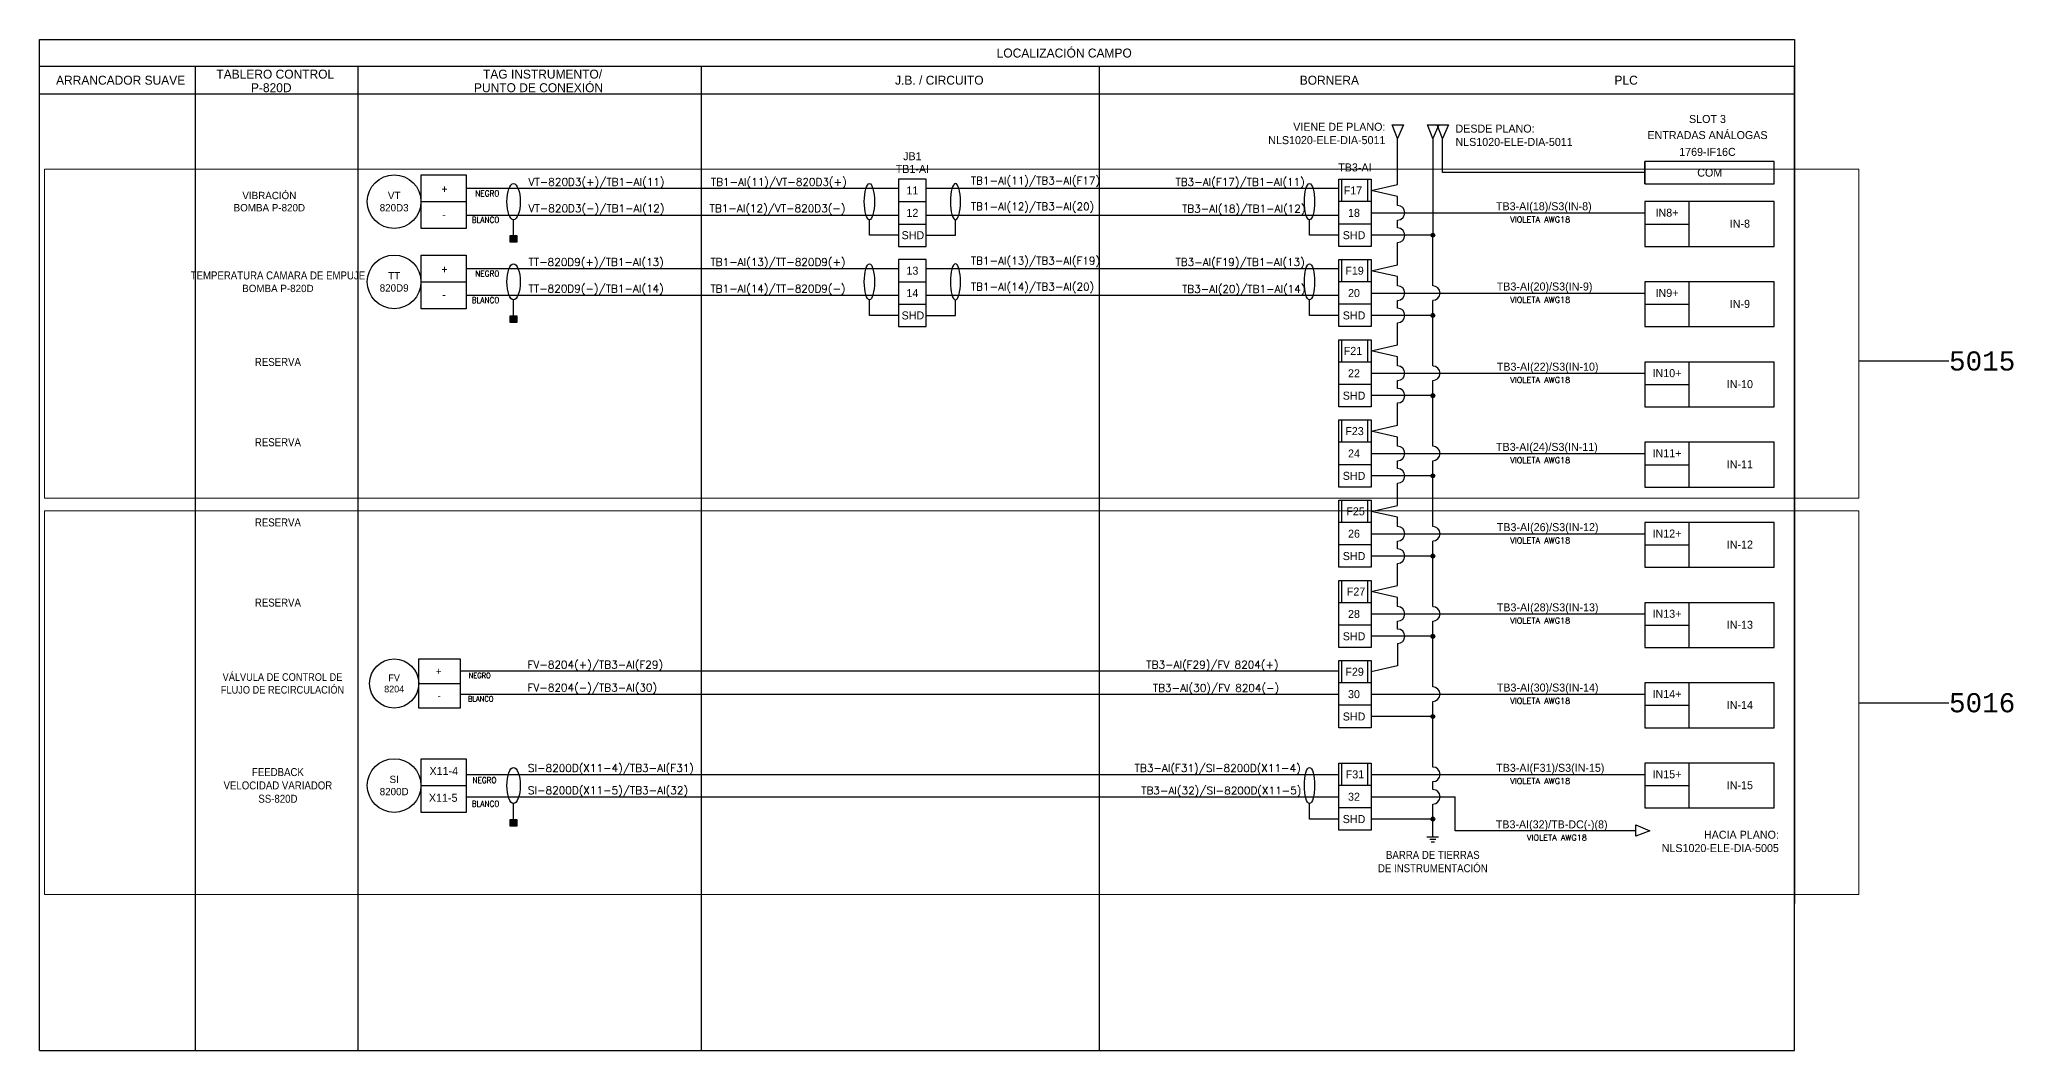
# Model space of a CAD drawing. Extents: x 2982 to 4051, y -320 to 293.
# Drawn here: x 3536 to 4051, y -272 to -8 of the extents above; entities that cross this region are included whole.
import ezdxf
from ezdxf import colors
from ezdxf.entities.mleader import LeaderData, LeaderLine
from ezdxf.enums import TextEntityAlignment as Align
from ezdxf.math import Vec2, Vec3

# ---------------------------------------------------------------- set-up
doc = ezdxf.new("R2010")
doc.units = 0
doc.header["$LTSCALE"] = 0.1
doc.header["$MEASUREMENT"] = 0
doc.layers.get('Defpoints').update_dxf_attribs({"lineweight": 0})
doc.styles.add('F1A', font='amir.shx')
doc.styles.add('ROMANS', font='romans.shx')
doc.styles.get("Standard").update_dxf_attribs({"font": 'monotxt.shx'})

msp = doc.modelspace()

# ---------------------------------------------------------------- hatches: boundary and pattern name
at = {"lineweight": 25, "ltscale": 88}
h = msp.add_hatch(dxfattribs=at)
h.set_pattern_fill('ANSI31', color=256, scale=0.467995)
h.set_pattern_definition([(45, (2721.59957, -904.757176), (-0.0413652925, 0.0413652925), [])])
h.paths.add_polyline_path([(3658.74, -59.22), (3658.74, -60.96), (3660.47, -60.96), (3660.47, -59.22)])
at = {"ltscale": 0.1}
h = msp.add_hatch(color=256, dxfattribs=at)
h.dxf.hatch_style = 1
edge = h.paths.add_edge_path()
edge.add_arc((3899.76, -59.12), 0.509, 0, 360)
at = {"lineweight": 25, "ltscale": 88}
h = msp.add_hatch(dxfattribs=at)
h.set_pattern_fill('ANSI31', color=256, scale=0.467995)
h.set_pattern_definition([(45, (2721.59957, -925.7205), (-0.0413652925, 0.0413652925), [])])
h.paths.add_polyline_path([(3658.74, -80.18), (3658.74, -81.93), (3660.47, -81.93), (3660.47, -80.18)])
at = {"ltscale": 0.1}
h = msp.add_hatch(color=256, dxfattribs=at)
h.dxf.hatch_style = 1
edge = h.paths.add_edge_path()
edge.add_arc((3899.76, -80.09), 0.509, 0, 360)
h = msp.add_hatch(color=256, dxfattribs=at)
h.dxf.hatch_style = 1
edge = h.paths.add_edge_path()
edge.add_arc((3899.76, -101.05), 0.509, 0, 360)
h = msp.add_hatch(color=256, dxfattribs=at)
h.dxf.hatch_style = 1
edge = h.paths.add_edge_path()
edge.add_arc((3899.76, -122.01), 0.509, 0, 360)
h = msp.add_hatch(color=256, dxfattribs=at)
h.dxf.hatch_style = 1
edge = h.paths.add_edge_path()
edge.add_arc((3899.76, -142.98), 0.509, 0, 360)
h = msp.add_hatch(color=256, dxfattribs=at)
h.dxf.hatch_style = 1
edge = h.paths.add_edge_path()
edge.add_arc((3899.76, -163.94), 0.509, 0, 360)
h = msp.add_hatch(color=256, dxfattribs=at)
h.dxf.hatch_style = 1
edge = h.paths.add_edge_path()
edge.add_arc((3899.76, -184.9), 0.509, 0, 360)
h = msp.add_hatch(color=256, dxfattribs=at)
h.dxf.hatch_style = 1
edge = h.paths.add_edge_path()
edge.add_arc((3899.76, -211.71), 0.509, 0, 360)
at = {"lineweight": 25, "ltscale": 88}
h = msp.add_hatch(dxfattribs=at)
h.set_pattern_fill('ANSI31', color=256, scale=0.467995)
h.set_pattern_definition([(45, (2721.59957, -1057.3454), (-0.0413652925, 0.0413652925), [])])
h.paths.add_polyline_path([(3658.74, -211.81), (3658.74, -213.55), (3660.47, -213.55), (3660.47, -211.81)])

# ---------------------------------------------------------------- linework, layer by layer
at = {"lineweight": 25}
for p, q in [((3535.74, -7.97), (3994.27, -7.97)), ((3535.74, -272.19), (3535.74, -7.97)), ((3994.27, -7.97), (3994.27, -233.81)), ((3994.27, -15.07), (3535.74, -15.07)), ((3576.48, -272.19), (3576.48, -15.07)), ((3618.88, -15.07), (3618.88, -272.19)), ((3708.7, -272.19), (3708.7, -15.07)), ((3812.58, -15.07), (3812.58, -272.19)), ((3994.27, -22.17), (3994.27, -15.07)), ((3535.74, -22.17), (3994.27, -22.17)), ((3994.27, -272.19), (3994.27, -22.17)), ((3902.32, -42.73), (3902.32, -33.84)), ((3955.18, -45.69), (3955.18, -39.85)), ((3647.21, -43.34), (3647.21, -57.37)), ((3955.18, -42.73), (3902.32, -42.73)), ((3760.19, -50.36), (3767.4, -50.36)), ((3883.64, -53.28), (3955.18, -53.28)), ((3647.21, -64.31), (3647.21, -78.33)), ((3760.19, -71.32), (3767.4, -71.32)), ((3883.64, -74.24), (3955.18, -74.24)), ((3883.64, -95.21), (3955.18, -95.21)), ((3883.64, -116.17), (3955.18, -116.17)), ((3883.64, -137.13), (3955.18, -137.13)), ((3883.64, -158.1), (3955.18, -158.1)), ((3645.65, -169.83), (3645.65, -182.7)), ((3890.54, -165.84), (3890.54, -171.65)), ((3890.54, -171.65), (3883.64, -173.21)), ((3883.64, -179.06), (3955.18, -179.06)), ((3647.21, -195.93), (3647.21, -209.96)), ((3883.64, -200.02), (3955.18, -200.02)), ((3883.64, -205.87), (3905.58, -205.87)), ((3905.58, -214.76), (3905.58, -205.87)), ((3898.23, -216.34), (3901.28, -216.34)), ((3952.82, -214.76), (3905.58, -214.76)), ((3898.99, -217), (3900.52, -217)), ((3899.3, -217.66), (3900.21, -217.66)), ((3535.74, -272.19), (3994.27, -272.19))]:
    msp.add_line(p, q, dxfattribs=at)
at = {"lineweight": 25, "ltscale": 88}
for p, q in [((3966.71, -62.05), (3966.71, -50.36)), ((3955.18, -56.2), (3966.71, -56.2)), ((3966.71, -83.01), (3966.71, -71.32)), ((3955.18, -77.16), (3966.71, -77.16)), ((3966.71, -103.97), (3966.71, -92.28)), ((3955.18, -98.13), (3966.71, -98.13)), ((3966.71, -124.94), (3966.71, -113.25)), ((3955.18, -119.09), (3966.71, -119.09)), ((3966.71, -145.9), (3966.71, -134.21)), ((3955.18, -140.05), (3966.71, -140.05)), ((3966.71, -166.86), (3966.71, -155.17)), ((3955.18, -161.02), (3966.71, -161.02)), ((3966.71, -187.83), (3966.71, -176.14)), ((3955.18, -181.98), (3966.71, -181.98)), ((3966.71, -208.79), (3966.71, -197.1)), ((3955.18, -202.94), (3966.71, -202.94))]:
    msp.add_line(p, q, dxfattribs=at)
at = {"lineweight": 25, "ltscale": 0.1}
for p, q in [((3645.65, -173.01), (3875.16, -173.01)), ((3645.65, -179.06), (3875.16, -179.06))]:
    msp.add_line(p, q, dxfattribs=at)
at = {"lineweight": 25, "ltscale": 100}
for points in [[(3892.07, -30.24), (3890.54, -33.84), (3889.15, -30.24), (3892.07, -30.24)], [(3901.29, -30.24), (3899.76, -33.84), (3898.37, -30.24), (3901.29, -30.24)], [(3903.86, -30.24), (3902.32, -33.84), (3900.93, -30.24), (3903.86, -30.24)], [(3952.83, -213.23), (3956.44, -214.76), (3952.83, -216.15), (3952.83, -213.23)]]:
    msp.add_lwpolyline(points, dxfattribs=at)
at = {"lineweight": 25}
for points in [[(3883.64, -47.43), (3890.54, -45.87), (3890.54, -33.84)], [(3635.42, -43.34), (3647.21, -43.34)], [(3647.21, -57.37), (3635.42, -57.37), (3635.42, -43.34)], [(3883.64, -44.51), (3883.64, -62.05), (3875.16, -62.05), (3875.16, -44.51)], [(3875.16, -44.51), (3883.64, -44.51)], [(3875.99, -50.36), (3875.99, -44.51)], [(3882.82, -50.36), (3882.82, -44.51)], [(3635.42, -50.36), (3647.21, -50.36)], [(3647.21, -46.85), (3760.01, -46.85)], [(3767.22, -46.85), (3875.16, -46.85)], [(3883.64, -50.36), (3875.16, -50.36)], [(3647.21, -53.86), (3760.01, -53.86)], [(3760.19, -56.2), (3760.19, -62.05), (3767.4, -62.05), (3767.4, -56.2)], [(3767.22, -53.86), (3875.16, -53.86)], [(3883.64, -56.2), (3875.16, -56.2)], [(3635.42, -64.31), (3647.21, -64.31)], [(3647.21, -78.33), (3635.42, -78.33), (3635.42, -64.31)], [(3883.64, -65.47), (3883.64, -83.01), (3875.16, -83.01), (3875.16, -65.47)], [(3875.16, -65.47), (3883.64, -65.47)], [(3875.99, -71.32), (3875.99, -65.47)], [(3882.82, -71.32), (3882.82, -65.47)], [(3635.42, -71.32), (3647.21, -71.32)], [(3647.21, -67.81), (3760.01, -67.81)], [(3767.22, -67.81), (3875.16, -67.81)], [(3883.64, -71.32), (3875.16, -71.32)], [(3647.21, -74.83), (3760.01, -74.83)], [(3760.19, -77.16), (3760.19, -83.01), (3767.4, -83.01), (3767.4, -77.16)], [(3767.22, -74.83), (3875.16, -74.83)], [(3883.64, -77.16), (3875.16, -77.16)], [(3883.64, -86.44), (3883.64, -103.97), (3875.16, -103.97), (3875.16, -86.44)], [(3875.16, -86.44), (3883.64, -86.44)], [(3875.99, -92.28), (3875.99, -86.44)], [(3882.82, -92.28), (3882.82, -86.44)], [(3883.64, -92.28), (3875.16, -92.28)], [(3883.64, -98.13), (3875.16, -98.13)], [(3883.64, -107.4), (3883.64, -124.94), (3875.16, -124.94), (3875.16, -107.4)], [(3875.16, -107.4), (3883.64, -107.4)], [(3875.99, -113.25), (3875.99, -107.4)], [(3882.82, -113.25), (3882.82, -107.4)], [(3883.64, -113.25), (3875.16, -113.25)], [(3883.64, -119.09), (3875.16, -119.09)], [(3883.64, -128.36), (3883.64, -145.9), (3875.16, -145.9), (3875.16, -128.36)], [(3875.16, -128.36), (3883.64, -128.36)], [(3875.99, -134.21), (3875.99, -128.36)], [(3882.82, -134.21), (3882.82, -128.36)], [(3883.64, -134.21), (3875.16, -134.21)], [(3883.64, -140.05), (3875.16, -140.05)], [(3883.64, -149.33), (3883.64, -166.86), (3875.16, -166.86), (3875.16, -149.33)], [(3875.16, -149.33), (3883.64, -149.33)], [(3875.99, -155.17), (3875.99, -149.33)], [(3882.82, -155.17), (3882.82, -149.33)], [(3883.64, -155.17), (3875.16, -155.17)], [(3883.64, -161.02), (3875.16, -161.02)], [(3634.84, -169.83), (3645.65, -169.83)], [(3645.65, -182.7), (3634.84, -182.7), (3634.84, -169.83)], [(3883.64, -170.29), (3883.64, -187.83), (3875.16, -187.83), (3875.16, -170.29)], [(3875.16, -170.29), (3883.64, -170.29)], [(3875.99, -176.14), (3875.99, -170.29)], [(3882.82, -176.14), (3882.82, -170.29)], [(3634.84, -176.27), (3645.65, -176.27)], [(3883.64, -176.14), (3875.16, -176.14)], [(3883.64, -181.98), (3875.16, -181.98)], [(3635.42, -195.93), (3647.21, -195.93)], [(3647.21, -209.96), (3635.42, -209.96), (3635.42, -195.93)], [(3647.21, -200.02), (3875.16, -200.02)], [(3883.64, -197.1), (3883.64, -214.63), (3875.16, -214.63), (3875.16, -197.1)], [(3875.16, -197.1), (3883.64, -197.1)], [(3875.99, -202.94), (3875.99, -197.1)], [(3882.82, -202.94), (3882.82, -197.1)], [(3635.42, -202.94), (3647.21, -202.94)], [(3647.21, -205.87), (3875.16, -205.87)], [(3883.64, -202.94), (3875.16, -202.94)], [(3883.64, -208.79), (3875.16, -208.79)]]:
    msp.add_lwpolyline(points, dxfattribs=at)
at = {"lineweight": 25, "ltscale": 88}
for points in [[(3899.76, -33.84), (3899.76, -33.84), (3899.76, -59.12)], [(3659.6, -59.22), (3659.6, -55.08)], [(3760.19, -59.12), (3752.55, -59.12), (3752.55, -55.08)], [(3767.4, -59.12), (3775.04, -59.12), (3775.04, -55.08)], [(3875.16, -59.12), (3867.54, -59.12), (3867.54, -55.08)], [(3899.76, -72.34), (3899.76, -59.12), (3883.64, -59.12)], [(3659.6, -80.18), (3659.6, -76.04)], [(3760.19, -80.09), (3752.55, -80.09), (3752.55, -76.04)], [(3767.4, -80.09), (3775.04, -80.09), (3775.04, -76.04)], [(3875.16, -80.09), (3867.54, -80.09), (3867.54, -76.04)], [(3899.76, -80.09), (3899.76, -76.15)], [(3899.76, -80.09), (3899.76, -80.09), (3883.64, -80.09)], [(3899.76, -93.3), (3899.76, -80.09), (3883.64, -80.09)], [(3899.76, -101.05), (3899.76, -97.11)], [(3899.76, -101.05), (3899.76, -101.05), (3883.64, -101.05)], [(3899.76, -114.26), (3899.76, -101.05), (3883.64, -101.05)], [(3899.76, -122.01), (3899.76, -118.07)], [(3899.76, -122.01), (3899.76, -122.01), (3883.64, -122.01)], [(3899.76, -135.23), (3899.76, -122.01), (3883.64, -122.01)], [(3899.76, -142.98), (3899.76, -139.04)], [(3899.76, -142.98), (3899.76, -142.98), (3883.64, -142.98)], [(3899.76, -156.19), (3899.76, -142.98), (3883.64, -142.98)], [(3899.76, -163.94), (3899.76, -163.94), (3883.64, -163.94)], [(3899.76, -177.15), (3899.76, -163.94), (3883.64, -163.94)], [(3899.76, -163.94), (3899.76, -160)], [(3899.76, -184.9), (3899.76, -184.9), (3883.64, -184.9)], [(3899.76, -184.9), (3899.76, -180.96)], [(3659.6, -211.81), (3659.6, -207.67)], [(3875.16, -211.71), (3867.54, -211.71), (3867.54, -207.67)], [(3899.76, -211.71), (3899.76, -211.71), (3883.64, -211.71)]]:
    msp.add_lwpolyline(points, dxfattribs=at)
at = {"lineweight": 25}
for points in [[(3988.96, -39.85), (3955.18, -39.85), (3955.18, -45.69), (3988.96, -45.69)], [(3767.4, -44.51), (3760.19, -44.51), (3760.19, -56.2), (3767.4, -56.2)], [(3988.96, -50.36), (3955.18, -50.36), (3955.18, -62.05), (3988.96, -62.05)], [(3767.4, -65.47), (3760.19, -65.47), (3760.19, -77.16), (3767.4, -77.16)], [(3988.96, -71.32), (3955.18, -71.32), (3955.18, -83.01), (3988.96, -83.01)], [(3988.96, -92.28), (3955.18, -92.28), (3955.18, -103.97), (3988.96, -103.97)], [(3988.96, -113.25), (3955.18, -113.25), (3955.18, -124.94), (3988.96, -124.94)], [(3988.96, -134.21), (3955.18, -134.21), (3955.18, -145.9), (3988.96, -145.9)], [(3988.96, -155.17), (3955.18, -155.17), (3955.18, -166.86), (3988.96, -166.86)], [(3988.96, -176.14), (3955.18, -176.14), (3955.18, -187.83), (3988.96, -187.83)], [(3988.96, -197.1), (3955.18, -197.1), (3955.18, -208.79), (3988.96, -208.79)]]:
    msp.add_lwpolyline(points, close=True, dxfattribs=at)
for points in [[(3890.54, -81.99, 1), (3890.54, -78.18), (3890.54, -76.15, 1), (3890.54, -72.34), (3890.54, -69.96), (3883.64, -68.4), (3890.54, -66.84), (3890.54, -61.03, 1), (3890.54, -57.22), (3890.54, -55.18, 1), (3890.54, -51.37), (3890.54, -48.99), (3883.64, -47.43)], [(3890.54, -102.95, 1), (3890.54, -99.15), (3890.54, -97.11, 1), (3890.54, -93.3), (3890.54, -90.92), (3883.64, -89.36), (3890.54, -87.8), (3890.54, -81.99)], [(3890.54, -123.92, 1), (3890.54, -120.11), (3890.54, -118.07, 1), (3890.54, -114.26), (3890.54, -111.88), (3883.64, -110.32), (3890.54, -108.76), (3890.54, -102.95)], [(3890.54, -144.88, 1), (3890.54, -141.07), (3890.54, -139.04, 1), (3890.54, -135.23), (3890.54, -132.85), (3883.64, -131.29), (3890.54, -129.73), (3890.54, -123.92)], [(3890.54, -165.84, 1), (3890.54, -162.04), (3890.54, -160, 1), (3890.54, -156.19), (3890.54, -153.81), (3883.64, -152.25), (3890.54, -150.69), (3890.54, -144.88)]]:
    msp.add_lwpolyline(points, format="xyb", dxfattribs=at)
at = {"lineweight": 25, "ltscale": 88}
for points in [[(3658.74, -59.22), (3660.47, -59.22), (3660.47, -60.96), (3658.74, -60.96)], [(3658.74, -80.18), (3660.47, -80.18), (3660.47, -81.93), (3658.74, -81.93)], [(3658.74, -211.81), (3660.47, -211.81), (3660.47, -213.55), (3658.74, -213.55)]]:
    msp.add_lwpolyline(points, close=True, dxfattribs=at)
msp.add_lwpolyline([(3899.76, -216.34), (3899.76, -207.77, 1), (3899.76, -203.96), (3899.76, -201.93, 1), (3899.76, -198.12), (3899.76, -184.9), (3883.64, -184.9)], format="xyb", dxfattribs=at)
at = {"lineweight": 25}
for centre, radius in [((3628.4, -50.36), 7.01), ((3628.4, -71.32), 7.01), ((3628.4, -176.27), 6.43), ((3628.4, -202.94), 7.01)]:
    msp.add_circle(centre, radius, dxfattribs=at)
at = {"ltscale": 0.1}
for centre in [(3899.76, -59.12), (3899.76, -80.09), (3899.76, -101.05), (3899.76, -122.01), (3899.76, -142.98), (3899.76, -163.94), (3899.76, -184.9), (3899.76, -211.71)]:
    msp.add_circle(centre, 0.509, dxfattribs=at)
at = {"lineweight": 25}
for centre in [(3899.76, -74.24), (3899.76, -95.21), (3899.76, -116.17), (3899.76, -137.13), (3899.76, -158.1), (3899.76, -179.06)]:
    msp.add_arc(centre, 1.9, 270, 90, dxfattribs=at)
at = {"lineweight": 25, "ltscale": 50}
for centre, ratio in [((3659.6, -50.36), 0.369403), ((3752.55, -50.36), 0.281569), ((3867.54, -50.36), 0.281569), ((3659.6, -71.32), 0.369403), ((3752.55, -71.32), 0.281569), ((3867.54, -71.32), 0.281569), ((3659.6, -202.94), 0.369403), ((3867.54, -202.94), 0.281569)]:
    msp.add_ellipse(centre, major_axis=(0, -4.72), ratio=ratio, dxfattribs=at)
at = {"lineweight": 25, "ltscale": 50, "extrusion": (0, 0, -1)}
for centre in [(3775.04, -50.36), (3775.04, -71.32)]:
    msp.add_ellipse(centre, major_axis=(0, -4.72), ratio=0.281569, dxfattribs=at)
at = {"layer": 'Defpoints', "color": 6, "ltscale": 0.1}
msp.add_lwpolyline([(3537.02, -41.83), (4011.07, -41.83), (4011.07, -127.82), (3537.02, -127.82)], close=True, dxfattribs=at)
at = {"layer": 'Defpoints', "color": 1, "ltscale": 0.1}
msp.add_lwpolyline([(3537.02, -131.14), (4011.07, -131.14), (4011.07, -231.46), (3537.02, -231.46)], close=True, dxfattribs=at)

# ---------------------------------------------------------------- texts
at = {"lineweight": 25, "style": 'F1A'}
for s, height, p in [('LOCALIZACIÓN CAMPO', 2.34, (3803.46, -11.52)), ('ARRANCADOR SUAVE', 2.34, (3556.94, -18.62)), ('TABLERO CONTROL', 2.34, (3597.34, -17.03)), ('P-820D', 2.34, (3596.29, -20.58)), ('PUNTO DE CONEXIÓN', 2.34, (3666.12, -20.58)), ('TAG INSTRUMENTO/', 2.34, (3667.17, -17.03)), ('J.B. / CIRCUITO', 2.34, (3770.83, -18.62)), ('BORNERA', 2.34, (3872.73, -18.62)), ('PLC', 2.34, (3950.26, -18.62)), ('SLOT 3', 2.091, (3971.51, -28.75)), ('ENTRADAS ANÁLOGAS', 2.0907, (3971.51, -32.96)), ('TB1-AI', 2.091, (3763.79, -41.81)), ('JB1', 2.091, (3763.79, -38.48)), ('TB3-AI', 2.091, (3879.4, -41.41)), ('1769-IF16C', 2.091, (3971.51, -37.35)), ('11', 2.091, (3763.79, -47.43)), ('F17', 2.091, (3878.89, -47.43)), ('COM', 2.091, (3972.1, -42.77)), ('TB3-AI(18)/S3(IN-8)', 2.0907, (3928.76, -51.56)), ('12', 2.091, (3763.79, -53.28)), ('18', 2.091, (3879.16, -53.28)), ('IN8+', 2.091, (3960.93, -53.24)), ('IN-8', 2.091, (3979.98, -56.11)), ('SHD', 2.091, (3763.92, -59.12)), ('SHD', 2.091, (3879.18, -59.12)), ('13', 2.091, (3763.79, -68.4)), ('F19', 2.091, (3879.3, -68.4)), ('TB3-AI(20)/S3(IN-9)', 2.0907, (3928.96, -72.53)), ('14', 2.091, (3763.79, -74.24)), ('20', 2.091, (3879.16, -74.24)), ('IN9+', 2.091, (3960.93, -74.2)), ('IN-9', 2.091, (3979.98, -77.07)), ('SHD', 2.091, (3763.92, -80.09)), ('SHD', 2.091, (3879.18, -80.09)), ('F21', 2.091, (3878.89, -89.36)), ('TB3-AI(22)/S3(IN-10)', 2.0907, (3929.76, -93.49)), ('22', 2.091, (3879.16, -95.21)), ('IN10+', 2.091, (3960.93, -95.17)), ('IN-10', 2.091, (3979.98, -98.04)), ('SHD', 2.091, (3879.18, -101.05)), ('F23', 2.091, (3879.3, -110.32)), ('TB3-AI(24)/S3(IN-11)', 2.0907, (3929.56, -114.45)), ('24', 2.091, (3879.16, -116.17)), ('IN11+', 2.091, (3960.93, -116.13)), ('IN-11', 2.091, (3979.98, -119)), ('SHD', 2.091, (3879.18, -122.01)), ('F25', 2.091, (3879.57, -131.29)), ('26', 2.091, (3879.16, -137.13)), ('TB3-AI(26)/S3(IN-12)', 2.0907, (3929.76, -135.42)), ('IN12+', 2.091, (3960.93, -137.09)), ('IN-12', 2.091, (3979.98, -139.96)), ('SHD', 2.091, (3879.18, -142.98)), ('F27', 2.091, (3879.7, -152.25)), ('28', 2.091, (3879.16, -158.1)), ('TB3-AI(28)/S3(IN-13)', 2.0907, (3929.76, -156.38)), ('IN13+', 2.091, (3960.93, -158.06)), ('IN-13', 2.091, (3979.98, -160.93)), ('SHD', 2.091, (3879.18, -163.94)), ('+', 2, (3640.03, -173.05)), ('F29', 2.091, (3879.32, -173.21)), ('-', 2, (3640.17, -179.48)), ('30', 2.091, (3879.16, -179.06)), ('TB3-AI(30)/S3(IN-14)', 2.0907, (3929.76, -177.34)), ('IN14+', 2.091, (3960.93, -179.02)), ('SHD', 2.091, (3879.18, -184.9)), ('IN-14', 2.091, (3979.98, -181.89)), ('X11-4', 2.091, (3641.37, -199.14)), ('F31', 2.091, (3879.41, -200.02)), ('TB3-AI(F31)/S3(IN-15)', 2.0907, (3930.45, -198.31)), ('IN15+', 2.091, (3960.93, -199.98)), ('X11-5', 2.091, (3641.21, -206.15)), ('32', 2.091, (3879.16, -205.87)), ('IN-15', 2.091, (3979.98, -202.85)), ('SHD', 2.091, (3879.18, -211.71)), ('TB3-AI(32)/TB-DC(-)(8)', 2.0907, (3930.81, -213.09))]:
    msp.add_text(s, height=height, dxfattribs=at).set_placement(p, align=Align.MIDDLE_CENTER)
for s, p in [('+', (3641.55, -47.15)), ('-', (3641.39, -54.16)), ('+', (3641.55, -68.11)), ('-', (3641.39, -75.13))]:
    msp.add_text(s, height=2.09, rotation=180, dxfattribs=at).set_placement(p, align=Align.MIDDLE_CENTER)
at = {"lineweight": 25, "style": 'ROMANS'}
for s, height, p in [('VT-820D3(+)/TB1-AI(11)', 2, (3663.53, -46.19)), ('TB1-AI(11)/VT-820D3(+)', 2, (3711.14, -46.19)), ('TB1-AI(11)/TB3-AI(F17)', 2, (3779.06, -45.84)), ('TB3-AI(F17)/TB1-AI(11)', 2, (3832.53, -46.2)), ('VT-820D3(-)/TB1-AI(12)', 2, (3663.53, -53.12)), ('TB1-AI(12)/VT-820D3(-)', 2, (3710.82, -53.12)), ('TB1-AI(12)/TB3-AI(20)', 2, (3779.06, -52.62)), ('TB3-AI(18)/TB1-AI(12)', 2, (3834.24, -53.19)), ('VIOLETA AWG18', 1.5444, (3919.96, -55.8)), ('TT-820D9(+)/TB1-AI(13)', 2, (3663.53, -67.15)), ('TB1-AI(13)/TT-820D9(+)', 2, (3711.03, -67.15)), ('TB1-AI(13)/TB3-AI(F19)', 2, (3779.06, -66.8)), ('TB3-AI(F19)/TB1-AI(13)', 2, (3832.53, -67.16)), ('TT-820D9(-)/TB1-AI(14)', 2, (3663.53, -74.08)), ('TB1-AI(14)/TT-820D9(-)', 2, (3711.03, -74.08)), ('TB1-AI(14)/TB3-AI(20)', 2, (3779.06, -73.59)), ('TB3-AI(20)/TB1-AI(14)', 2, (3834.24, -74.16)), ('VIOLETA AWG18', 1.5444, (3919.96, -76.76)), ('VIOLETA AWG18', 1.5444, (3919.96, -97.73)), ('VIOLETA AWG18', 1.5444, (3919.96, -118.69)), ('VIOLETA AWG18', 1.5444, (3919.96, -139.65)), ('VIOLETA AWG18', 1.5444, (3919.96, -160.62)), ('FV-8204(+)/TB3-AI(F29)', 2, (3663.24, -172.35)), ('TB3-AI(F29)/FV 8204(+)', 2, (3824.91, -172.35)), ('FV-8204(-)/TB3-AI(30)', 2, (3663.24, -178.34)), ('TB3-AI(30)/FV 8204(-)', 2, (3826.62, -178.42)), ('VIOLETA AWG18', 1.5444, (3919.96, -181.58)), ('SI-8200D(X11-4)/TB3-AI(F31)', 2, (3663.34, -199.37)), ('TB3-AI(F31)/SI-8200D(X11-4)', 2, (3821.86, -199.39)), ('VIOLETA AWG18', 1.5444, (3919.96, -202.54)), ('SI-8200D(X11-5)/TB3-AI(32)', 2, (3663.34, -205.19)), ('TB3-AI(32)/SI-8200D(X11-5)', 2, (3823.57, -205.24)), ('VIOLETA AWG18', 1.5444, (3924.32, -217.33))]:
    msp.add_text(s, height=height, dxfattribs=at).set_placement(p)
at = {"lineweight": 25, "style": 'ROMANS', "width": 0.9}
for s, height, p in [('NEGRO', 1.544, (3655.88, -48.98)), ('BLANCO', 1.544, (3655.88, -55.89)), ('NEGRO', 1.544, (3655.88, -69.94)), ('BLANCO', 1.544, (3655.88, -76.86)), ('NEGRO', 1.417, (3653.61, -174.9)), ('BLANCO', 1.417, (3654.33, -181.01)), ('NEGRO', 1.544, (3655.13, -202.31)), ('BLANCO', 1.544, (3655.88, -208.48))]:
    msp.add_text(s, height=height, dxfattribs=at).set_placement(p, align=Align.RIGHT)
at = {"lineweight": 25, "char_height": 2.0907, "width": 36.4521, "attachment_point": 1, "style": 'F1A'}
for s, insert in [('\\pxqr;VIENE DE PLANO: NLS1020-ELE-DIA-5011', (3850.92, -29.75)), ('\\pxql;DESDE PLANO: NLS1020-ELE-DIA-5011 ', (3905.68, -30.22)), ('\\pxqr;HACIA PLANO: NLS1020-ELE-DIA-5005', (3953.72, -214.75))]:
    msp.add_mtext(s, dxfattribs=dict(at, insert=insert))
at = {"lineweight": 25, "ltscale": 0.1, "attachment_point": 5, "style": 'F1A'}
for s, insert, char_height, width in [('{\\fAller|b0|i0|c0|p0;\\H0.91667x;VIBRACIÓN\\PBOMBA P-820D}', (3595.79, -50.36), 2.0907, 41.4365), ('{\\fAller|b0|i0|c0|p0;\\H0.91667x;VT\\P820D3}', (3628.4, -50.36), 2.0907, 16.8562), ('{\\W0.9;TEMPERATURA CAMARA DE EMPUJE\\P\\fAller|b0|i0|c0|p0;\\H0.91667x;\\W1;BOMBA P-820D}', (3598.03, -71.3), 2.0907, 43.3753), ('{\\fAller|b0|i0|c0|p0;\\H0.91667x;TT\\P820D9}', (3628.4, -71.32), 2.0907, 16.8562), ('{\\W0.9;RESERVA}', (3598.03, -92.26), 2.0907, 43.3753), ('{\\W0.9;RESERVA}', (3598.03, -113.23), 2.0907, 43.3753), ('{\\W0.9;RESERVA}', (3598.03, -134.19), 2.0907, 43.3753), ('{\\W0.9;RESERVA}', (3598.03, -155.15), 2.0907, 43.3753), ('{\\W0.9;VÁLVULA DE CONTROL DE FLUJO DE RECIRCULACIÓN}', (3599.23, -176.27), 2, 34.9616), ('{\\fAller|b0|i0|c0|p0;\\H0.91667x;FV\\P8204}', (3628.4, -176.27), 1.9179, 15.4626), ('{\\W0.9;FEEDBACK\\PVELOCIDAD VARIADOR\\PSS-820D}', (3598.03, -202.92), 2.0907, 43.3753), ('{\\fAller|b0|i0|c0|p0;\\H0.91667x;SI\\P8200D}', (3628.4, -202.94), 2.0907, 16.8562), ('{\\W0.9;BARRA DE TIERRAS\\PDE INSTRUMENTACIÓN}', (3899.76, -222.83), 2.0907, 43.3753)]:
    msp.add_mtext(s, dxfattribs=dict(at, insert=insert, char_height=char_height, width=width))

# ---------------------------------------------------------------- leaders
at = {"layer": 'Defpoints', "color": 6, "ltscale": 0.1}
ml = msp.add_multileader_mtext('Standard', dxfattribs=at)
ml.set_content('5015', color=6)
ml.set_leader_properties()
ml.build(insert=Vec2(0, 0))
ml.multileader.update_dxf_attribs({"text_right_attachment_type": 6, "dogleg_length": 0.36, "arrow_head_size": 0.18})
ctx = ml.context
ctx.base_point, ctx.char_height, ctx.arrow_head_size, ctx.landing_gap_size, ctx.plane_origin = Vec3(4034.53, -91.99), 5, 0.18, 0.09, Vec3(4011.07, -91.99)
ctx.right_attachment = 6
notes = []
notes.append((ctx, [(0, (1, 1, 0), (4034.17, -91.99), (1, 0), 0.36, [(0, [(4011.07, -91.99)], 0, [])])]))
ctx.mtext.insert, ctx.mtext.flow_direction = Vec3(4034.62, -89.49), 5
at = {"layer": 'Defpoints', "color": 1, "ltscale": 0.1}
ml = msp.add_multileader_mtext('Standard', dxfattribs=at)
ml.set_content('5016', color=1)
ml.set_leader_properties()
ml.build(insert=Vec2(0, 0))
ml.multileader.update_dxf_attribs({"text_right_attachment_type": 6, "dogleg_length": 0.36, "arrow_head_size": 0.18})
ctx = ml.context
ctx.base_point, ctx.char_height, ctx.arrow_head_size, ctx.landing_gap_size, ctx.plane_origin = Vec3(4034.53, -181.3), 5, 0.18, 0.09, Vec3(4011.07, -181.3)
ctx.right_attachment = 6
notes.append((ctx, [(0, (1, 1, 0), (4034.17, -181.3), (1, 0), 0.36, [(0, [(4011.07, -181.3)], 0, [])])]))
ctx.mtext.insert, ctx.mtext.flow_direction = Vec3(4034.62, -178.8), 5
for ctx, leaders in notes:
    for number, flags, end, landing, length, lines in leaders:
        leader = LeaderData()
        leader.index, (leader.has_last_leader_line, leader.has_dogleg_vector, leader.attachment_direction) = number, flags
        leader.last_leader_point, leader.dogleg_vector, leader.dogleg_length = Vec3(end), Vec3(landing), length
        for number, points, colour, breaks in lines:
            line = LeaderLine()
            line.index, line.vertices, line.color, line.breaks = number, Vec3.list(points), colors.encode_raw_color(colour), breaks
            leader.lines.append(line)
        ctx.leaders.append(leader)

doc.saveas('drawing.dxf')
